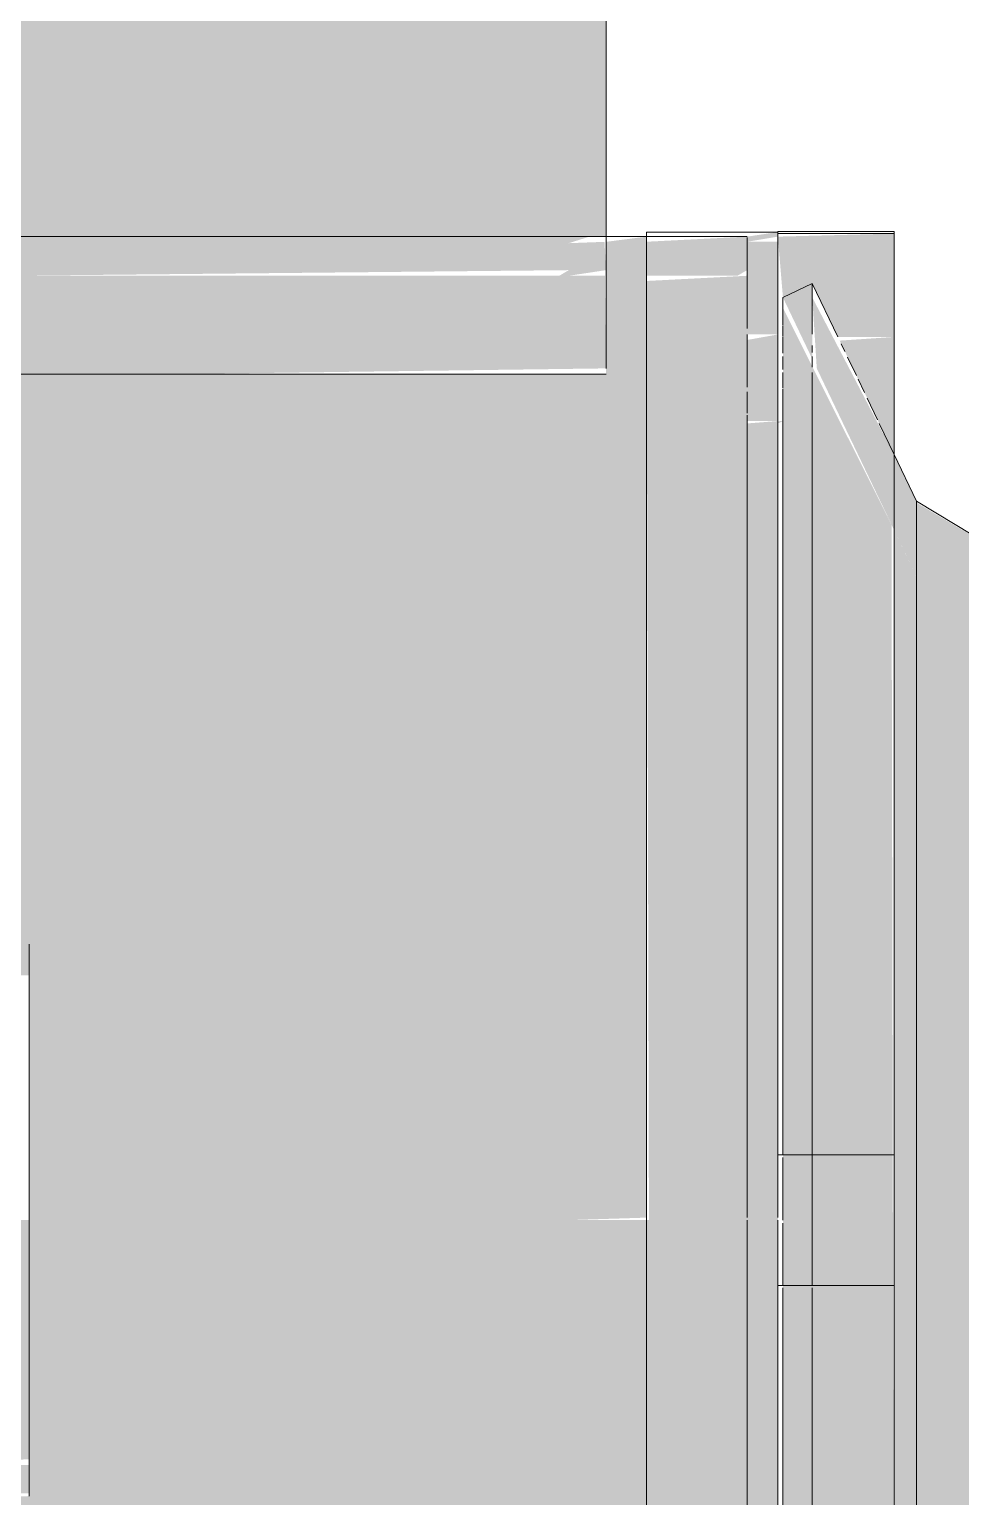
# Model space of a CAD drawing. Header units: metres. Extents: x 147 to 427, y -16 to 162.
# Drawn here: x 201.6668 to 201.7562, y 0.0889 to 0.2299 of the extents above; entities that cross this region are included whole.
import ezdxf

# ---------------------------------------------------------------- set-up
doc = ezdxf.new("R2010")
doc.units = ezdxf.units.M
doc.layers.add('P-SANR-FIXT', color=7, linetype='Continuous', lineweight=5)

# ---------------------------------------------------------------- blocks, each defined once
blk = doc.blocks.new('Bomba Jacuzzi1 - 15B-T 1_1_2CV TRIF_220_380V _1 1_2CV_-2414014-FF')
at = {"layer": 'P-SANR-FIXT', "lineweight": 15, "true_color": 0x181818, "transparency": 33554598}
for points in [[(96.20946, 0.21), (96.27546, 0.21), (96.27546, 0.277), (96.26946, 0.277), (96.26946, 0.27045), (96.21446, 0.27045), (96.21446, 0.277), (96.20846, 0.277), (96.20897, 0.2411), (96.20946, 0.2411), (96.20946, 0.22539)], [(96.28901, 0.20951), (96.29196, 0.21), (96.29196, 0.21044), (96.28901, 0.21), (96.28901, 0.20968)], [(96.30313, 0.20036), (96.30313, 0.21029), (96.29196, 0.21), (96.29245, 0.20415), (96.29527, 0.2055), (96.29773, 0.20036)], [(96.28901, 0.2006), (96.29196, 0.2006), (96.29196, 0.20951), (96.28901, 0.20951), (96.28901, 0.20314)], [(96.27187, 0.1155), (96.27936, 0.11574), (96.27936, 0.20624), (96.27546, 0.20624), (96.27546, 0.19678), (96.21014, 0.19678), (96.21014, 0.14202), (96.22007, 0.14174), (96.22007, 0.1155), (96.23944, 0.1155)], [(96.29245, 0.02685), (96.30313, 0.0492), (96.30288, 0.18232), (96.29245, 0.20314), (96.29245, 0.02786)], [(96.29196, 0.19228), (96.29196, 0.2006), (96.28901, 0.20007), (96.28901, 0.19228)], [(96.28901, 0.12898), (96.29196, 0.12898), (96.29196, 0.19228), (96.28901, 0.19205), (96.28901, 0.13812)], [(96.30313, 0.18906), (96.30313, 0.19205), (96.3017, 0.19205)], [(96.30527, 0.04642), (96.32051, 0.05625), (96.31658, 0.05625), (96.31658, 0.05925), (96.31545, 0.0598), (96.31545, 0.17175), (96.31658, 0.17208), (96.31658, 0.17475), (96.32158, 0.17475), (96.30527, 0.18444), (96.30527, 0.04905)], [(96.30313, 0.0492), (96.30527, 0.05368), (96.30527, 0.17732), (96.30313, 0.1818), (96.30313, 0.05085)], [(96.29196, 0.10249), (96.29196, 0.12898), (96.28901, 0.12898), (96.28901, 0.10249)], [(96.27936, 0.02476), (96.27936, 0.1155), (96.22007, 0.1155), (96.22007, 0.08898), (96.21014, 0.08868), (96.21014, 0.02476), (96.27187, 0.02476)], [(96.28901, 0.0663), (96.29196, 0.0663), (96.29196, 0.10249), (96.28901, 0.10249), (96.28901, 0.06825)]]:
    blk.add_hatch(color=250, dxfattribs=at).paths.add_polyline_path(points)
h = blk.add_hatch(color=250, dxfattribs=at)
h.paths.add_polyline_path([(96.21014, 0.19678), (96.21014, 0.20624), (96.21827, 0.20678), (96.21827, 0.20741), (96.20995, 0.20711), (96.2096, 0.21), (96.20946, 0.21), (96.2096, 0.19678)])
h.paths.add_polyline_path([(96.27187, 0.20624), (96.27546, 0.20678), (96.27531, 0.2095), (96.27187, 0.20937), (96.27187, 0.20678), (96.27097, 0.20624)])
h = blk.add_hatch(color=250, dxfattribs=at)
h.paths.add_polyline_path([(96.21014, 0.14202), (96.2096, 0.19678), (96.20946, 0.19678), (96.20946, 0.14202)])
h.paths.add_polyline_path([(96.27936, 0.20624), (96.27936, 0.21), (96.27546, 0.2095), (96.27546, 0.20624)])
h = blk.add_hatch(color=250, dxfattribs=at)
h.paths.add_polyline_path([(96.28808, 0.20624), (96.28901, 0.20678), (96.28901, 0.21), (96.27936, 0.20951), (96.27936, 0.20624), (96.28394, 0.20624)])
h.paths.add_polyline_path([(96.21827, 0.20624), (96.27187, 0.20678), (96.27187, 0.20937), (96.27387, 0.21), (96.21005, 0.21), (96.20995, 0.20711), (96.21827, 0.20741), (96.21827, 0.20678)])
h = blk.add_hatch(color=250, dxfattribs=at)
h.paths.add_polyline_path([(96.28901, 0.1155), (96.28901, 0.20624), (96.27936, 0.20574), (96.27958, 0.1155)])
h.paths.add_polyline_path([(96.21029, 0.13903), (96.22007, 0.13903), (96.22007, 0.14202), (96.21014, 0.14148), (96.21014, 0.13903)])
h.paths.add_polyline_path([(96.23366, 0.19678), (96.27546, 0.19734), (96.27535, 0.20624), (96.21014, 0.20624), (96.21014, 0.19678), (96.23329, 0.19678)])
h = blk.add_hatch(color=250, dxfattribs=at)
h.paths.add_polyline_path([(96.29527, 0.0255), (96.295, 0.0322), (96.29245, 0.02685)])
h.paths.add_polyline_path([(96.29527, 0.19824), (96.29527, 0.2055), (96.29245, 0.20415), (96.29518, 0.19843)])
h = blk.add_hatch(color=250, dxfattribs=at)
h.paths.add_polyline_path([(96.29527, 0.0255), (96.30313, 0.04194), (96.30288, 0.04868), (96.29527, 0.0322), (96.29527, 0.02685)])
h.paths.add_polyline_path([(96.30313, 0.1818), (96.30313, 0.18906), (96.29527, 0.20415), (96.2957, 0.19734), (96.30306, 0.18195)])
h = blk.add_hatch(color=250, dxfattribs=at)
h.paths.add_polyline_path([(96.29196, 0.19205), (96.29245, 0.19228), (96.29196, 0.19226)])
h.paths.add_polyline_path([(96.3017, 0.19205), (96.30313, 0.19205), (96.30313, 0.20036), (96.2979, 0.20001), (96.30154, 0.19239)])
h = blk.add_hatch(color=250, dxfattribs=at)
h.paths.add_polyline_path([(96.30313, 0.04194), (96.30527, 0.04642), (96.30527, 0.05368), (96.30313, 0.04868), (96.30313, 0.04401)])
h.paths.add_polyline_path([(96.30527, 0.17732), (96.30527, 0.18458), (96.30313, 0.18906), (96.30313, 0.1818), (96.30432, 0.17932)])
h = blk.add_hatch(color=250, dxfattribs=at)
h.paths.add_polyline_path([(96.28796, 0.02476), (96.28901, 0.02476), (96.28901, 0.03474), (96.28796, 0.03474), (96.28796, 0.02481)])
h.paths.add_polyline_path([(96.21014, 0.09198), (96.22007, 0.09253), (96.22007, 0.1155), (96.21014, 0.1155), (96.21014, 0.09202)])
h = blk.add_hatch(color=250, dxfattribs=at)
h.paths.add_polyline_path([(96.28796, 0.02476), (96.28796, 0.0663), (96.28901, 0.0663), (96.28901, 0.1155), (96.27936, 0.1155), (96.27936, 0.02476), (96.28394, 0.02476)])
h.paths.add_polyline_path([(96.21014, 0.08898), (96.22007, 0.08926), (96.22007, 0.09198), (96.21014, 0.09198), (96.21014, 0.08933)])
at = {"layer": 'P-SANR-FIXT', "color": 4, "lineweight": 15, "true_color": 0x00ffff}
for p, q in [((96.27546, 0.2089), (96.27546, 0.277)), ((96.29196, 0.21044), (96.27936, 0.21044)), ((96.29196, 0.21044), (96.27936, 0.21044)), ((96.27936, 0.21044), (96.27936, 0.20951)), ((96.27936, 0.21044), (96.29196, 0.21044)), ((96.30313, 0.2105), (96.29196, 0.2105)), ((96.29196, 0.2105), (96.29196, 0.21029)), ((96.29196, 0.21029), (96.30313, 0.21029)), ((96.29196, 0.20951), (96.29196, 0.21022)), ((96.30313, 0.21029), (96.30313, 0.2105)), ((96.30313, 0.21029), (96.30313, 0.20036)), ((96.28901, 0.21), (96.27187, 0.21)), ((96.27936, 0.2006), (96.27936, 0.20951)), ((96.29196, 0.20951), (96.29196, 0.2006)), ((96.27936, 0.2006), (96.27936, 0.19228)), ((96.29196, 0.19228), (96.29196, 0.2006)), ((96.30313, 0.19205), (96.30313, 0.20036)), ((96.27936, 0.12898), (96.27936, 0.19228)), ((96.29196, 0.19228), (96.29196, 0.12898)), ((96.30313, 0.19205), (96.30313, 0.12178)), ((96.30527, 0.18458), (96.30313, 0.18906)), ((96.32158, 0.17475), (96.30527, 0.18458)), ((96.30527, 0.04642), (96.30527, 0.18458)), ((96.27936, 0.12898), (96.27936, 0.10249)), ((96.29196, 0.12482), (96.29196, 0.12898)), ((96.29196, 0.12178), (96.29196, 0.1248)), ((96.29196, 0.12178), (96.29196, 0.11574)), ((96.29196, 0.12178), (96.30313, 0.12178)), ((96.30313, 0.10922), (96.30313, 0.12178)), ((96.29196, 0.1155), (96.29196, 0.10922)), ((96.29196, 0.10572), (96.29196, 0.10922)), ((96.30313, 0.10922), (96.29196, 0.10922)), ((96.30313, 0.10922), (96.30313, 0.03895)), ((96.29196, 0.10249), (96.29196, 0.10571)), ((96.27936, 0.03796), (96.27936, 0.10249)), ((96.29196, 0.10249), (96.29196, 0.03796))]:
    blk.add_line(p, q, dxfattribs=at)
at = {"layer": 'P-SANR-FIXT', "color": 126, "lineweight": 15, "true_color": 0x0f6868}
for p, q in [((96.27936, 0.21044), (96.27936, 0.21022)), ((96.29196, 0.21022), (96.29196, 0.21044)), ((96.29196, 0.2006), (96.29196, 0.21022)), ((96.30313, 0.21029), (96.30313, 0.2105)), ((96.30313, 0.20036), (96.30313, 0.21029)), ((96.27187, 0.21), (96.2118, 0.21)), ((96.27546, 0.19734), (96.27546, 0.2089)), ((96.28901, 0.20127), (96.28901, 0.20993)), ((96.29527, 0.2055), (96.29245, 0.20415)), ((96.29773, 0.20036), (96.29527, 0.2055)), ((96.29527, 0.20064), (96.29527, 0.2055)), ((96.29245, 0.20146), (96.29245, 0.20415)), ((96.28901, 0.19938), (96.28901, 0.20052)), ((96.29245, 0.20042), (96.29245, 0.20141)), ((96.29245, 0.1988), (96.29245, 0.20033)), ((96.30313, 0.19205), (96.30313, 0.20036)), ((96.28901, 0.19734), (96.28901, 0.19902)), ((96.29196, 0.19969), (96.29196, 0.19871)), ((96.29527, 0.19888), (96.29527, 0.19954)), ((96.29839, 0.19896), (96.29805, 0.19969)), ((96.29196, 0.19843), (96.29196, 0.19691)), ((96.29245, 0.19722), (96.29245, 0.19849)), ((96.29527, 0.19747), (96.29527, 0.19848)), ((96.2995, 0.19665), (96.29865, 0.19843)), ((96.21295, 0.19678), (96.22521, 0.19678)), ((96.22521, 0.19678), (96.24196, 0.19678)), ((96.24196, 0.19678), (96.25063, 0.19678)), ((96.25063, 0.19678), (96.25871, 0.19678)), ((96.25871, 0.19678), (96.26565, 0.19678)), ((96.26565, 0.19678), (96.27546, 0.19678)), ((96.28901, 0.19553), (96.28901, 0.19696)), ((96.29196, 0.19665), (96.29196, 0.19472)), ((96.29245, 0.19543), (96.29245, 0.19695)), ((96.29527, 0.10919), (96.29527, 0.19693)), ((96.30028, 0.19503), (96.29967, 0.1963)), ((96.28901, 0.19339), (96.28901, 0.19509)), ((96.29245, 0.18341), (96.29245, 0.19534)), ((96.29196, 0.19447), (96.29196, 0.19228)), ((96.30154, 0.19239), (96.30054, 0.19447)), ((96.28901, 0.11574), (96.28901, 0.19286)), ((96.29196, 0.1248), (96.29196, 0.19205)), ((96.30313, 0.18906), (96.3017, 0.19205)), ((96.30313, 0.18906), (96.30313, 0.19205)), ((96.29245, 0.12181), (96.29245, 0.18341)), ((96.22007, 0.14112), (96.22007, 0.14202)), ((96.22007, 0.12237), (96.22007, 0.14112)), ((96.29196, 0.11574), (96.29196, 0.12482)), ((96.22007, 0.1155), (96.22007, 0.12237)), ((96.29245, 0.1155), (96.29245, 0.12153)), ((96.22007, 0.08898), (96.22007, 0.1155)), ((96.28901, 0.06825), (96.28901, 0.1155)), ((96.29196, 0.1092), (96.29196, 0.1155)), ((96.29245, 0.10919), (96.29245, 0.11522)), ((96.29196, 0.10571), (96.29196, 0.10901)), ((96.29245, 0.0378), (96.29245, 0.109)), ((96.29527, 0.03353), (96.29527, 0.109)), ((96.29196, 0.03895), (96.29196, 0.10572))]:
    blk.add_line(p, q, dxfattribs=at)
at = {"layer": 'P-SANR-FIXT', "color": 250, "lineweight": 15, "true_color": 0x143333}
for p, q in [((96.29196, 0.2105), (96.29196, 0.21029)), ((96.29196, 0.20951), (96.29196, 0.21044)), ((96.29196, 0.21029), (96.30313, 0.21029)), ((96.29196, 0.21022), (96.29196, 0.2006)), ((96.27936, 0.20951), (96.27936, 0.20678)), ((96.28901, 0.20678), (96.28901, 0.20993)), ((96.29196, 0.2006), (96.29196, 0.20951)), ((96.28901, 0.20624), (96.28901, 0.20118)), ((96.29245, 0.2018), (96.29245, 0.20415)), ((96.28901, 0.20059), (96.28901, 0.19967)), ((96.28901, 0.20059), (96.28901, 0.19967)), ((96.29245, 0.20042), (96.29245, 0.20141)), ((96.29245, 0.1988), (96.29245, 0.20033)), ((96.28901, 0.19938), (96.28901, 0.198)), ((96.28901, 0.19938), (96.28901, 0.198)), ((96.29196, 0.19866), (96.29196, 0.19974)), ((96.29196, 0.19969), (96.29196, 0.19871)), ((96.28901, 0.19749), (96.28901, 0.19553)), ((96.28901, 0.19749), (96.28901, 0.19553)), ((96.29196, 0.19688), (96.29196, 0.19846)), ((96.29196, 0.19843), (96.29196, 0.19691)), ((96.29245, 0.19722), (96.29245, 0.19849)), ((96.2096, 0.19678), (96.27546, 0.19678)), ((96.29196, 0.19665), (96.29196, 0.19472)), ((96.29196, 0.19471), (96.29196, 0.19633)), ((96.29245, 0.19543), (96.29245, 0.19695)), ((96.28901, 0.19489), (96.28901, 0.19304)), ((96.28901, 0.19489), (96.28901, 0.19304)), ((96.29245, 0.12181), (96.29245, 0.19534)), ((96.29196, 0.19228), (96.29196, 0.19448)), ((96.29196, 0.19447), (96.29196, 0.19228)), ((96.28901, 0.19255), (96.28901, 0.11574)), ((96.28901, 0.19255), (96.28901, 0.11574)), ((96.29196, 0.19205), (96.29196, 0.12178)), ((96.29196, 0.12898), (96.29196, 0.19205)), ((96.30313, 0.1818), (96.30313, 0.18906)), ((96.30527, 0.17785), (96.30527, 0.18458)), ((96.30527, 0.12926), (96.30527, 0.17732)), ((96.30527, 0.1712), (96.30527, 0.17732)), ((96.30527, 0.15405), (96.30527, 0.1712)), ((96.30527, 0.12926), (96.30527, 0.15405)), ((96.22007, 0.13916), (96.22007, 0.14202)), ((96.22007, 0.13822), (96.22007, 0.1155)), ((96.22007, 0.13822), (96.22007, 0.1155)), ((96.29196, 0.11574), (96.29196, 0.12898)), ((96.30527, 0.10227), (96.30527, 0.12873)), ((96.30527, 0.10227), (96.30527, 0.12873)), ((96.29196, 0.12178), (96.29196, 0.11574)), ((96.29245, 0.1155), (96.29245, 0.12153)), ((96.22007, 0.1155), (96.22007, 0.10901)), ((96.22007, 0.1155), (96.22007, 0.10901)), ((96.28901, 0.1155), (96.28901, 0.06601)), ((96.28901, 0.1155), (96.28901, 0.06174)), ((96.29196, 0.1155), (96.29196, 0.10922)), ((96.29196, 0.1092), (96.29196, 0.1155)), ((96.29245, 0.10919), (96.29245, 0.11522)), ((96.22007, 0.1086), (96.22007, 0.09278)), ((96.22007, 0.1086), (96.22007, 0.09278)), ((96.29196, 0.10922), (96.29196, 0.0663)), ((96.29196, 0.10249), (96.29196, 0.10901)), ((96.29245, 0.0378), (96.29245, 0.109)), ((96.29196, 0.0663), (96.29196, 0.10249)), ((96.30527, 0.07695), (96.30527, 0.10174)), ((96.30527, 0.05368), (96.30527, 0.10174)), ((96.22007, 0.08898), (96.22007, 0.09184))]:
    blk.add_line(p, q, dxfattribs=at)
at = {"layer": 'P-SANR-FIXT', "color": 250, "lineweight": 15, "true_color": 0x162121}
for p, q in [((96.28901, 0.20127), (96.28901, 0.2064)), ((96.27936, 0.20574), (96.27936, 0.20352)), ((96.29527, 0.20064), (96.29527, 0.2055)), ((96.27936, 0.20314), (96.27936, 0.2006)), ((96.27936, 0.2006), (96.27936, 0.19993)), ((96.28901, 0.19938), (96.28901, 0.20052)), ((96.27936, 0.19993), (96.27936, 0.19738)), ((96.28901, 0.19734), (96.28901, 0.19902)), ((96.29527, 0.19888), (96.29527, 0.19954)), ((96.27936, 0.19688), (96.27936, 0.19471)), ((96.28901, 0.19553), (96.28901, 0.19696)), ((96.27936, 0.19471), (96.27936, 0.19232)), ((96.28901, 0.19339), (96.28901, 0.19509)), ((96.27936, 0.19228), (96.27936, 0.18017)), ((96.28901, 0.18232), (96.28901, 0.19286)), ((96.28901, 0.16275), (96.28901, 0.18232)), ((96.30313, 0.17836), (96.30313, 0.1818)), ((96.27936, 0.17966), (96.27936, 0.12898)), ((96.30313, 0.15501), (96.30313, 0.17788)), ((96.30527, 0.16435), (96.30527, 0.17785)), ((96.30527, 0.14194), (96.30527, 0.16435)), ((96.28901, 0.11574), (96.28901, 0.16275)), ((96.30313, 0.13985), (96.30313, 0.15472)), ((96.30527, 0.12952), (96.30527, 0.14167)), ((96.30313, 0.12953), (96.30313, 0.13962)), ((96.22007, 0.1155), (96.22007, 0.13847)), ((96.27936, 0.12898), (96.27936, 0.11574)), ((96.30313, 0.12178), (96.30313, 0.12923)), ((96.30527, 0.10202), (96.30527, 0.12898)), ((96.30313, 0.1155), (96.30313, 0.12178)), ((96.22007, 0.1094), (96.22007, 0.1155)), ((96.27936, 0.1155), (96.27936, 0.10249)), ((96.28901, 0.06825), (96.28901, 0.1155)), ((96.30313, 0.10922), (96.30313, 0.1155)), ((96.22007, 0.09274), (96.22007, 0.10902)), ((96.30313, 0.10177), (96.30313, 0.10922)), ((96.27936, 0.10249), (96.27936, 0.05134)), ((96.30313, 0.09138), (96.30313, 0.10147)), ((96.30527, 0.08933), (96.30527, 0.10148)), ((96.30313, 0.07628), (96.30313, 0.09115)), ((96.30527, 0.05315), (96.30527, 0.08906))]:
    blk.add_line(p, q, dxfattribs=at)
at = {"layer": 'P-SANR-FIXT', "color": 250, "lineweight": 15, "true_color": 0x171b1b}
for p, q in [((96.29527, 0.19747), (96.29527, 0.19822)), ((96.29527, 0.1949), (96.29527, 0.19693)), ((96.29527, 0.19391), (96.29527, 0.19456)), ((96.29527, 0.10919), (96.29527, 0.19323)), ((96.29245, 0.12178), (96.30313, 0.12178)), ((96.29245, 0.10922), (96.30313, 0.10922)), ((96.29527, 0.05031), (96.29527, 0.109))]:
    blk.add_line(p, q, dxfattribs=at)

msp = doc.modelspace()

# ---------------------------------------------------------------- block references
at = {"layer": 'P-SANR-FIXT', "color": 126, "lineweight": 15, "true_color": 0x0f6868}
msp.add_blockref('Bomba Jacuzzi1 - 15B-T 1_1_2CV TRIF_220_380V _1 1_2CV_-2414014-FF', (105.44668, 0), dxfattribs=at)

doc.saveas('drawing.dxf')
